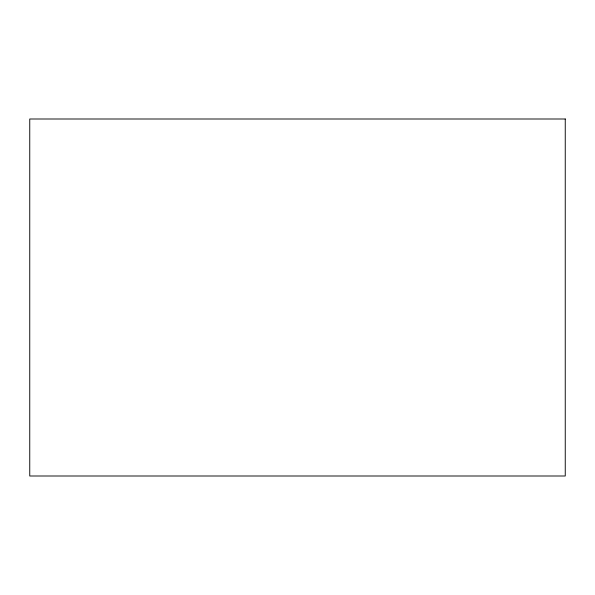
<?xml version="1.0" encoding="UTF-8"?>
<svg xmlns="http://www.w3.org/2000/svg" width="595" height="595" viewBox="0 0 595 595"><rect width="100%" height="100%" fill="white"/><g stroke="black" fill="none" stroke-linecap="round" stroke-linejoin="round"><path stroke-width="0.89" d="M565.25 119L29.75 119L29.75 476L565.25 476L565.25 119"/></g></svg>
